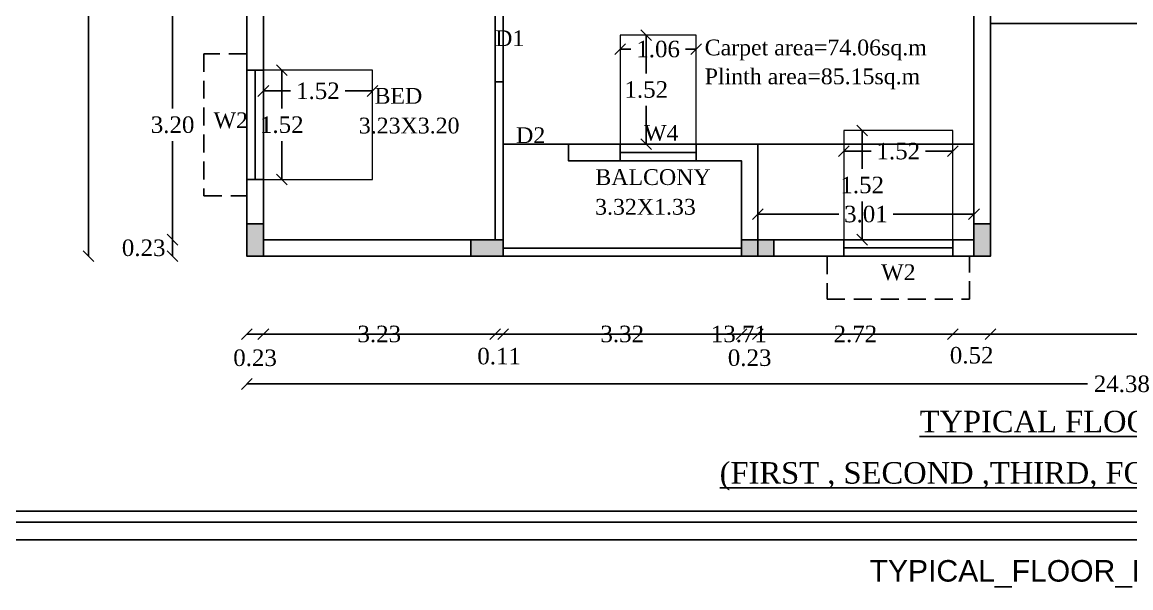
# Model space of a CAD drawing. Header units: metres. Extents: x 9178 to 9474, y -3543 to -3474.
# Drawn here: x 9252.19 to 9267.63, y -3542.26 to -3534.38 of the extents above; entities that cross this region are included whole.
import ezdxf

# ---------------------------------------------------------------- set-up
doc = ezdxf.new("R2010")
doc.units = ezdxf.units.M
doc.header["$MEASUREMENT"] = 0
doc.linetypes.add('HIDDEN', pattern=[0.375, 0.25, -0.125])
for name, color, linetype in [('BLK_1_FLR_1_BLT_UP_AREA', 1, 'Continuous'), ('BLK_1_FLR_1_CARPET_AREA', 10, 'Continuous'), ('BLK_1_FLR_1_REGULAR_ROOM_7', 1, 'Continuous'), ('BLK_1_FLR_1_REGULAR_ROOM_8', 1, 'Continuous'), ('BLK_1_FLR_1_ROOF_AREA', 7, 'Continuous'), ('BLK_1_FLR_1_UNITFA_3', 7, 'Continuous'), ('BLK_1_LVL_1_BLDG_FOOT_PRINT', 7, 'Continuous'), ('FLOOR-GROUND', 7, 'Continuous'), ('FLOOR-STILT', 7, 'Continuous')]:
    doc.layers.add(name, color=color, linetype=linetype)
doc.layers.add('BLK_1_FLR_1_ROOM_1_LIGHT_VENTILATION_2', color=232, linetype='Continuous', lineweight=0)
doc.layers.add('BLK_1_FLR_1_ROOM_1_LIGHT_VENTILATION_4', color=232, linetype='Continuous', lineweight=0)
doc.styles.add('Isa-', font='times.ttf')
doc.styles.get("Standard").update_dxf_attribs({"font": 'arial.ttf'})
doc.styles.add('STYLE2', font='times.ttf')
doc.dimstyles.new('ISO-25', dxfattribs={"dimscale": 0, "dimtxt": 0.23, "dimasz": 0.15, "dimexe": 1.25, "dimexo": 0.625, "dimgap": 0.11, "dimtad": 0, "dimtih": 1, "dimtoh": 1, "dimzin": 1, "dimdsep": 46, "dimtxsty": 'STYLE2', "dimblk": 'OBLIQUE', "dimcen": 0, "dimse1": 1, "dimse2": 1, "dimclrd": 1, "dimclrt": 3, "dimadec": 0, "dimazin": 2, "dimtfac": 1, "dimtix": 1, "dimtofl": 0, "dimtmove": 0, "dimatfit": 3, "dimfxl": 0, "dimtolj": 1, "dimarcsym": 0})

# ---------------------------------------------------------------- blocks, each defined once
blk = doc.blocks.new('_Oblique')
at = {"color": 0, "linetype": 'ByBlock', "lineweight": -2}
blk.add_line((-0.5, -0.5), (0.5, 0.5), dxfattribs=at)
blk = doc.blocks.new('*D241')
at = {"color": 1, "lineweight": -2}
for p, q in [((9262.439, -3537.057), (9263.565, -3537.057)), ((9265.449, -3537.057), (9264.324, -3537.057))]:
    blk.add_line(p, q, dxfattribs=at)
at = {"layer": 'Defpoints', "color": 0}
for p in [(9265.449, -3536.082), (9262.439, -3537.057), (9265.449, -3537.057)]:
    blk.add_point(p, dxfattribs=at)
at = {"color": 1, "lineweight": -2, "xscale": 0.15, "yscale": 0.15, "zscale": 0.15, "rotation": 180}
blk.add_blockref('_Oblique', (9262.439, -3537.057), dxfattribs=at)
at = {"color": 1, "lineweight": -2, "xscale": 0.15, "yscale": 0.15, "zscale": 0.15}
blk.add_blockref('_Oblique', (9265.449, -3537.057), dxfattribs=at)
at = {"color": 3, "insert": (9263.944, -3537.057), "char_height": 0.23, "attachment_point": 5, "style": 'STYLE2'}
blk.add_mtext('\\A1;3.01', dxfattribs=at)
blk = doc.blocks.new('*D274')
at = {"color": 1, "lineweight": -2}
for p, q in [((9254.285, -3534.212), (9254.285, -3535.585)), ((9254.285, -3537.412), (9254.285, -3536.039))]:
    blk.add_line(p, q, dxfattribs=at)
at = {"layer": 'Defpoints', "color": 0}
for p in [(9255.549, -3534.212), (9254.285, -3537.412), (9255.549, -3537.412)]:
    blk.add_point(p, dxfattribs=at)
at = {"color": 1, "lineweight": -2, "xscale": 0.15, "yscale": 0.15, "zscale": 0.15}
for p, rotation in [((9254.285, -3534.212), 90), ((9254.285, -3537.412), 270)]:
    blk.add_blockref('_Oblique', p, dxfattribs=dict(at, rotation=rotation))
at = {"color": 3, "insert": (9254.285, -3535.812), "char_height": 0.23, "attachment_point": 5, "style": 'STYLE2'}
blk.add_mtext('\\A1;3.20', dxfattribs=at)
blk = doc.blocks.new('*D275')
at = {"color": 1, "lineweight": -2}
blk.add_line((9254.285, -3537.412), (9254.285, -3537.642), dxfattribs=at)
at = {"layer": 'Defpoints', "color": 0}
for p in [(9255.549, -3537.412), (9254.285, -3537.642), (9255.549, -3537.642)]:
    blk.add_point(p, dxfattribs=at)
at = {"color": 1, "lineweight": -2, "xscale": 0.15, "yscale": 0.15, "zscale": 0.15}
for p, rotation in [((9254.285, -3537.412), 90), ((9254.285, -3537.642), 270)]:
    blk.add_blockref('_Oblique', p, dxfattribs=dict(at, rotation=rotation))
at = {"color": 3, "insert": (9253.882, -3537.527), "char_height": 0.23, "attachment_point": 5, "style": 'STYLE2'}
blk.add_mtext('\\A1;0.23', dxfattribs=at)
blk = doc.blocks.new('*D276')
at = {"color": 1, "lineweight": -2}
for p, q in [((9253.112, -3504.122), (9253.112, -3520.655)), ((9253.112, -3537.642), (9253.112, -3521.109))]:
    blk.add_line(p, q, dxfattribs=at)
at = {"layer": 'Defpoints', "color": 0}
for p in [(9255.319, -3504.122), (9253.112, -3537.642), (9255.319, -3537.642)]:
    blk.add_point(p, dxfattribs=at)
at = {"color": 1, "lineweight": -2, "xscale": 0.15, "yscale": 0.15, "zscale": 0.15}
for p, rotation in [((9253.112, -3504.122), 90), ((9253.112, -3537.642), 270)]:
    blk.add_blockref('_Oblique', p, dxfattribs=dict(at, rotation=rotation))
at = {"color": 3, "insert": (9253.112, -3520.882), "char_height": 0.23, "attachment_point": 5, "style": 'STYLE2'}
blk.add_mtext('\\A1;33.52', dxfattribs=at)
blk = doc.blocks.new('*D235')
at = {"color": 1, "lineweight": -2}
blk.add_line((9255.319, -3538.727), (9255.549, -3538.727), dxfattribs=at)
at = {"layer": 'Defpoints', "color": 0}
for p in [(9255.549, -3537.412), (9255.319, -3537.642), (9255.549, -3538.727)]:
    blk.add_point(p, dxfattribs=at)
at = {"color": 1, "lineweight": -2, "xscale": 0.15, "yscale": 0.15, "zscale": 0.15, "rotation": 180}
blk.add_blockref('_Oblique', (9255.319, -3538.727), dxfattribs=at)
at = {"color": 1, "lineweight": -2, "xscale": 0.15, "yscale": 0.15, "zscale": 0.15}
blk.add_blockref('_Oblique', (9255.549, -3538.727), dxfattribs=at)
at = {"color": 3, "insert": (9255.434, -3539.059), "char_height": 0.23, "attachment_point": 5, "style": 'STYLE2'}
blk.add_mtext('\\A1;0.23', dxfattribs=at)
blk = doc.blocks.new('*D277')
at = {"color": 1, "lineweight": -2}
for p, q in [((9255.549, -3538.727), (9256.778, -3538.727)), ((9258.779, -3538.727), (9257.55, -3538.727))]:
    blk.add_line(p, q, dxfattribs=at)
at = {"layer": 'Defpoints', "color": 0}
for p in [(9258.779, -3537.345), (9255.549, -3537.412), (9258.779, -3538.727)]:
    blk.add_point(p, dxfattribs=at)
at = {"color": 1, "lineweight": -2, "xscale": 0.15, "yscale": 0.15, "zscale": 0.15, "rotation": 180}
blk.add_blockref('_Oblique', (9255.549, -3538.727), dxfattribs=at)
at = {"color": 1, "lineweight": -2, "xscale": 0.15, "yscale": 0.15, "zscale": 0.15}
blk.add_blockref('_Oblique', (9258.779, -3538.727), dxfattribs=at)
at = {"color": 3, "insert": (9257.164, -3538.727), "char_height": 0.23, "attachment_point": 5, "style": 'STYLE2'}
blk.add_mtext('\\A1;3.23', dxfattribs=at)
blk = doc.blocks.new('*D278')
at = {"color": 1, "lineweight": -2}
for p, q in [((9258.779, -3538.727), (9258.629, -3538.727)), ((9258.889, -3538.727), (9259.039, -3538.727))]:
    blk.add_line(p, q, dxfattribs=at)
at = {"layer": 'Defpoints', "color": 0}
for p in [(9258.779, -3537.345), (9258.889, -3537.341), (9258.889, -3538.727)]:
    blk.add_point(p, dxfattribs=at)
at = {"color": 1, "lineweight": -2, "xscale": 0.15, "yscale": 0.15, "zscale": 0.15}
blk.add_blockref('_Oblique', (9258.779, -3538.727), dxfattribs=at)
at = {"color": 1, "lineweight": -2, "xscale": 0.15, "yscale": 0.15, "zscale": 0.15, "rotation": 180}
blk.add_blockref('_Oblique', (9258.889, -3538.727), dxfattribs=at)
at = {"color": 3, "insert": (9258.834, -3539.036), "char_height": 0.23, "attachment_point": 5, "style": 'STYLE2'}
blk.add_mtext('\\A1;0.11', dxfattribs=at)
blk = doc.blocks.new('*D279')
at = {"color": 1, "lineweight": -2}
for p, q in [((9258.889, -3538.727), (9260.156, -3538.727)), ((9262.209, -3538.727), (9260.942, -3538.727))]:
    blk.add_line(p, q, dxfattribs=at)
at = {"layer": 'Defpoints', "color": 0}
for p in [(9258.889, -3537.341), (9262.209, -3537.412), (9262.209, -3538.727)]:
    blk.add_point(p, dxfattribs=at)
at = {"color": 1, "lineweight": -2, "xscale": 0.15, "yscale": 0.15, "zscale": 0.15, "rotation": 180}
blk.add_blockref('_Oblique', (9258.889, -3538.727), dxfattribs=at)
at = {"color": 1, "lineweight": -2, "xscale": 0.15, "yscale": 0.15, "zscale": 0.15}
blk.add_blockref('_Oblique', (9262.209, -3538.727), dxfattribs=at)
at = {"color": 3, "insert": (9260.549, -3538.727), "char_height": 0.23, "attachment_point": 5, "style": 'STYLE2'}
blk.add_mtext('\\A1;3.32', dxfattribs=at)
blk = doc.blocks.new('*D280')
at = {"color": 1, "lineweight": -2}
blk.add_line((9262.209, -3538.727), (9262.439, -3538.727), dxfattribs=at)
at = {"layer": 'Defpoints', "color": 0}
for p in [(9262.209, -3537.412), (9262.439, -3537.412), (9262.439, -3538.727)]:
    blk.add_point(p, dxfattribs=at)
at = {"color": 1, "lineweight": -2, "xscale": 0.15, "yscale": 0.15, "zscale": 0.15, "rotation": 180}
blk.add_blockref('_Oblique', (9262.209, -3538.727), dxfattribs=at)
at = {"color": 1, "lineweight": -2, "xscale": 0.15, "yscale": 0.15, "zscale": 0.15}
blk.add_blockref('_Oblique', (9262.439, -3538.727), dxfattribs=at)
at = {"color": 3, "insert": (9262.324, -3539.058), "char_height": 0.23, "attachment_point": 5, "style": 'STYLE2'}
blk.add_mtext('\\A1;0.23', dxfattribs=at)
blk = doc.blocks.new('*D281')
at = {"color": 1, "lineweight": -2}
for p, q in [((9262.439, -3538.727), (9263.401, -3538.727)), ((9265.155, -3538.727), (9264.194, -3538.727))]:
    blk.add_line(p, q, dxfattribs=at)
at = {"layer": 'Defpoints', "color": 0}
for p in [(9262.439, -3537.412), (9265.155, -3537.412), (9265.155, -3538.727)]:
    blk.add_point(p, dxfattribs=at)
at = {"color": 1, "lineweight": -2, "xscale": 0.15, "yscale": 0.15, "zscale": 0.15, "rotation": 180}
blk.add_blockref('_Oblique', (9262.439, -3538.727), dxfattribs=at)
at = {"color": 1, "lineweight": -2, "xscale": 0.15, "yscale": 0.15, "zscale": 0.15}
blk.add_blockref('_Oblique', (9265.155, -3538.727), dxfattribs=at)
at = {"color": 3, "insert": (9263.797, -3538.727), "char_height": 0.23, "attachment_point": 5, "style": 'STYLE2'}
blk.add_mtext('\\A1;2.72', dxfattribs=at)
blk = doc.blocks.new('*D282')
at = {"color": 1, "lineweight": -2}
blk.add_line((9265.155, -3538.727), (9265.679, -3538.727), dxfattribs=at)
at = {"layer": 'Defpoints', "color": 0}
for p in [(9265.155, -3537.412), (9265.679, -3537.412), (9265.679, -3538.727)]:
    blk.add_point(p, dxfattribs=at)
at = {"color": 1, "lineweight": -2, "xscale": 0.15, "yscale": 0.15, "zscale": 0.15, "rotation": 180}
blk.add_blockref('_Oblique', (9265.155, -3538.727), dxfattribs=at)
at = {"color": 1, "lineweight": -2, "xscale": 0.15, "yscale": 0.15, "zscale": 0.15}
blk.add_blockref('_Oblique', (9265.679, -3538.727), dxfattribs=at)
at = {"color": 3, "insert": (9265.417, -3539.024), "char_height": 0.23, "attachment_point": 5, "style": 'STYLE2'}
blk.add_mtext('\\A1;0.52', dxfattribs=at)
blk = doc.blocks.new('*D236')
at = {"color": 1, "lineweight": -2}
for p, q in [((9255.319, -3538.727), (9261.723, -3538.727)), ((9269.029, -3538.727), (9262.626, -3538.727))]:
    blk.add_line(p, q, dxfattribs=at)
at = {"layer": 'Defpoints', "color": 0}
for p in [(9269.029, -3537.192), (9255.319, -3537.412), (9269.029, -3538.727)]:
    blk.add_point(p, dxfattribs=at)
at = {"color": 1, "lineweight": -2, "xscale": 0.15, "yscale": 0.15, "zscale": 0.15, "rotation": 180}
blk.add_blockref('_Oblique', (9255.319, -3538.727), dxfattribs=at)
at = {"color": 1, "lineweight": -2, "xscale": 0.15, "yscale": 0.15, "zscale": 0.15}
blk.add_blockref('_Oblique', (9269.029, -3538.727), dxfattribs=at)
at = {"color": 3, "insert": (9262.174, -3538.727), "char_height": 0.23, "attachment_point": 5, "style": 'STYLE2'}
blk.add_mtext('\\A1;13.71', dxfattribs=at)
blk = doc.blocks.new('*D291')
at = {"color": 1, "lineweight": -2}
for p, q in [((9255.319, -3539.422), (9267.031, -3539.422)), ((9279.699, -3539.422), (9267.988, -3539.422))]:
    blk.add_line(p, q, dxfattribs=at)
at = {"layer": 'Defpoints', "color": 0}
for p in [(9255.319, -3537.642), (9279.699, -3537.642), (9255.319, -3539.422)]:
    blk.add_point(p, dxfattribs=at)
at = {"color": 1, "lineweight": -2, "xscale": 0.15, "yscale": 0.15, "zscale": 0.15, "rotation": 180}
blk.add_blockref('_Oblique', (9255.319, -3539.422), dxfattribs=at)
at = {"color": 1, "lineweight": -2, "xscale": 0.15, "yscale": 0.15, "zscale": 0.15}
blk.add_blockref('_Oblique', (9279.699, -3539.422), dxfattribs=at)
at = {"color": 3, "insert": (9267.509, -3539.422), "char_height": 0.23, "attachment_point": 5, "style": 'STYLE2'}
blk.add_mtext('\\A1;24.38', dxfattribs=at)
blk = doc.blocks.new('*D331')
at = {"layer": 'BLK_1_FLR_1_ROOM_1_LIGHT_VENTILATION_2', "color": 232, "lineweight": -2}
for p, q in [((9255.549, -3535.34), (9255.929, -3535.34)), ((9257.069, -3535.34), (9256.689, -3535.34))]:
    blk.add_line(p, q, dxfattribs=at)
at = {"layer": 'Defpoints', "color": 0}
for p in [(9255.549, -3535.052), (9257.069, -3535.052), (9255.549, -3535.34)]:
    blk.add_point(p, dxfattribs=at)
at = {"layer": 'BLK_1_FLR_1_ROOM_1_LIGHT_VENTILATION_2', "color": 232, "lineweight": -2, "xscale": 0.15, "yscale": 0.15, "zscale": 0.15, "rotation": 180}
blk.add_blockref('_Oblique', (9255.549, -3535.34), dxfattribs=at)
at = {"layer": 'BLK_1_FLR_1_ROOM_1_LIGHT_VENTILATION_2', "color": 232, "lineweight": -2, "xscale": 0.15, "yscale": 0.15, "zscale": 0.15}
blk.add_blockref('_Oblique', (9257.069, -3535.34), dxfattribs=at)
at = {"layer": 'BLK_1_FLR_1_ROOM_1_LIGHT_VENTILATION_2', "color": 232, "insert": (9256.309, -3535.34), "char_height": 0.23, "attachment_point": 5, "style": 'STYLE2'}
blk.add_mtext('\\A1;1.52', dxfattribs=at)
blk = doc.blocks.new('*D332')
at = {"layer": 'BLK_1_FLR_1_ROOM_1_LIGHT_VENTILATION_2', "color": 232, "lineweight": -2}
for p, q in [((9255.806, -3535.052), (9255.806, -3535.585)), ((9255.806, -3536.572), (9255.806, -3536.039))]:
    blk.add_line(p, q, dxfattribs=at)
at = {"layer": 'Defpoints', "color": 0}
for p in [(9255.549, -3535.052), (9255.806, -3535.052), (9255.549, -3536.572)]:
    blk.add_point(p, dxfattribs=at)
at = {"layer": 'BLK_1_FLR_1_ROOM_1_LIGHT_VENTILATION_2', "color": 232, "lineweight": -2, "xscale": 0.15, "yscale": 0.15, "zscale": 0.15}
for p, rotation in [((9255.806, -3535.052), 90), ((9255.806, -3536.572), 270)]:
    blk.add_blockref('_Oblique', p, dxfattribs=dict(at, rotation=rotation))
at = {"layer": 'BLK_1_FLR_1_ROOM_1_LIGHT_VENTILATION_2', "color": 232, "insert": (9255.806, -3535.812), "char_height": 0.23, "attachment_point": 5, "style": 'STYLE2'}
blk.add_mtext('\\A1;1.52', dxfattribs=at)
blk = doc.blocks.new('*D333')
at = {"layer": 'BLK_1_FLR_1_ROOM_1_LIGHT_VENTILATION_2', "color": 232, "lineweight": -2}
for p, q in [((9263.635, -3536.18), (9264.015, -3536.18)), ((9265.155, -3536.18), (9264.776, -3536.18))]:
    blk.add_line(p, q, dxfattribs=at)
at = {"layer": 'Defpoints', "color": 0}
for p in [(9263.635, -3535.892), (9265.155, -3535.892), (9263.635, -3536.18)]:
    blk.add_point(p, dxfattribs=at)
at = {"layer": 'BLK_1_FLR_1_ROOM_1_LIGHT_VENTILATION_2', "color": 232, "lineweight": -2, "xscale": 0.15, "yscale": 0.15, "zscale": 0.15, "rotation": 180}
blk.add_blockref('_Oblique', (9263.635, -3536.18), dxfattribs=at)
at = {"layer": 'BLK_1_FLR_1_ROOM_1_LIGHT_VENTILATION_2', "color": 232, "lineweight": -2, "xscale": 0.15, "yscale": 0.15, "zscale": 0.15}
blk.add_blockref('_Oblique', (9265.155, -3536.18), dxfattribs=at)
at = {"layer": 'BLK_1_FLR_1_ROOM_1_LIGHT_VENTILATION_2', "color": 232, "insert": (9264.395, -3536.18), "char_height": 0.23, "attachment_point": 5, "style": 'STYLE2'}
blk.add_mtext('\\A1;1.52', dxfattribs=at)
blk = doc.blocks.new('*D334')
at = {"layer": 'BLK_1_FLR_1_ROOM_1_LIGHT_VENTILATION_2', "color": 232, "lineweight": -2}
for p, q in [((9263.892, -3535.892), (9263.892, -3536.425)), ((9263.892, -3537.412), (9263.892, -3536.879))]:
    blk.add_line(p, q, dxfattribs=at)
at = {"layer": 'Defpoints', "color": 0}
for p in [(9263.635, -3535.892), (9263.892, -3535.892), (9263.635, -3537.412)]:
    blk.add_point(p, dxfattribs=at)
at = {"layer": 'BLK_1_FLR_1_ROOM_1_LIGHT_VENTILATION_2', "color": 232, "lineweight": -2, "xscale": 0.15, "yscale": 0.15, "zscale": 0.15}
for p, rotation in [((9263.892, -3535.892), 90), ((9263.892, -3537.412), 270)]:
    blk.add_blockref('_Oblique', p, dxfattribs=dict(at, rotation=rotation))
at = {"layer": 'BLK_1_FLR_1_ROOM_1_LIGHT_VENTILATION_2', "color": 232, "insert": (9263.892, -3536.652), "char_height": 0.23, "attachment_point": 5, "style": 'STYLE2'}
blk.add_mtext('\\A1;1.52', dxfattribs=at)
blk = doc.blocks.new('*D335')
at = {"layer": 'BLK_1_FLR_1_ROOM_1_LIGHT_VENTILATION_4', "color": 232, "lineweight": -2}
for p, q in [((9260.519, -3534.758), (9260.669, -3534.758)), ((9261.579, -3534.758), (9261.43, -3534.758))]:
    blk.add_line(p, q, dxfattribs=at)
at = {"layer": 'Defpoints', "color": 0}
for p in [(9260.519, -3534.562), (9261.579, -3534.562), (9260.519, -3534.758)]:
    blk.add_point(p, dxfattribs=at)
at = {"layer": 'BLK_1_FLR_1_ROOM_1_LIGHT_VENTILATION_4', "color": 232, "lineweight": -2, "xscale": 0.15, "yscale": 0.15, "zscale": 0.15, "rotation": 180}
blk.add_blockref('_Oblique', (9260.519, -3534.758), dxfattribs=at)
at = {"layer": 'BLK_1_FLR_1_ROOM_1_LIGHT_VENTILATION_4', "color": 232, "lineweight": -2, "xscale": 0.15, "yscale": 0.15, "zscale": 0.15}
blk.add_blockref('_Oblique', (9261.579, -3534.758), dxfattribs=at)
at = {"layer": 'BLK_1_FLR_1_ROOM_1_LIGHT_VENTILATION_4', "color": 232, "insert": (9261.049, -3534.758), "char_height": 0.23, "attachment_point": 5, "style": 'STYLE2'}
blk.add_mtext('\\A1;1.06', dxfattribs=at)
blk = doc.blocks.new('*D336')
at = {"layer": 'BLK_1_FLR_1_ROOM_1_LIGHT_VENTILATION_4', "color": 232, "lineweight": -2}
for p, q in [((9260.884, -3534.562), (9260.884, -3535.095)), ((9260.884, -3536.082), (9260.884, -3535.549))]:
    blk.add_line(p, q, dxfattribs=at)
at = {"layer": 'Defpoints', "color": 0}
for p in [(9260.519, -3534.562), (9260.884, -3534.562), (9260.519, -3536.082)]:
    blk.add_point(p, dxfattribs=at)
at = {"layer": 'BLK_1_FLR_1_ROOM_1_LIGHT_VENTILATION_4', "color": 232, "lineweight": -2, "xscale": 0.15, "yscale": 0.15, "zscale": 0.15}
for p, rotation in [((9260.884, -3534.562), 90), ((9260.884, -3536.082), 270)]:
    blk.add_blockref('_Oblique', p, dxfattribs=dict(at, rotation=rotation))
at = {"layer": 'BLK_1_FLR_1_ROOM_1_LIGHT_VENTILATION_4', "color": 232, "insert": (9260.884, -3535.322), "char_height": 0.23, "attachment_point": 5, "style": 'STYLE2'}
blk.add_mtext('\\A1;1.52', dxfattribs=at)

msp = doc.modelspace()

# ---------------------------------------------------------------- hatches: boundary and pattern name
h = msp.add_hatch(color=5)
h.dxf.hatch_style = 1
h.paths.add_polyline_path([(9255.31923, -3537.64186), (9255.54923, -3537.64186), (9255.54923, -3537.19186), (9255.31923, -3537.19186)])
h = msp.add_hatch(color=5)
h.dxf.hatch_style = 1
h.paths.add_polyline_path([(9265.44923, -3537.64186), (9265.67923, -3537.64186), (9265.67923, -3537.19186), (9265.44923, -3537.19186)])
h = msp.add_hatch(color=5)
h.dxf.hatch_style = 1
h.paths.add_polyline_path([(9258.43923, -3537.41186), (9258.43923, -3537.64186), (9258.88923, -3537.64186), (9258.88923, -3537.41186)])
h = msp.add_hatch(color=5)
h.dxf.hatch_style = 1
h.paths.add_polyline_path([(9262.20923, -3537.41186), (9262.20923, -3537.64186), (9262.65923, -3537.64186), (9262.65923, -3537.41186)])

# ---------------------------------------------------------------- linework, layer by layer
at = {"color": 4}
for p, q in [((9255.31923, -3537.64186), (9255.31923, -3504.12186)), ((9255.54923, -3537.41186), (9255.54923, -3534.21186)), ((9265.44923, -3534.17186), (9265.44923, -3537.41186)), ((9265.67923, -3534.40186), (9269.02923, -3534.40186)), ((9265.67923, -3534.40186), (9265.67923, -3537.64186)), ((9258.88923, -3535.21186), (9258.77923, -3535.21186)), ((9258.77923, -3535.21186), (9258.77923, -3537.41186)), ((9258.88923, -3535.21186), (9258.88923, -3537.64186)), ((9259.79923, -3536.08186), (9262.43923, -3536.08186)), ((9259.79923, -3536.08186), (9259.79923, -3536.31186)), ((9262.43923, -3536.08186), (9262.43923, -3537.64186)), ((9259.79923, -3536.31186), (9262.20923, -3536.31186)), ((9262.20923, -3536.31186), (9262.20923, -3537.64186)), ((9255.54923, -3537.41186), (9258.88923, -3537.41186)), ((9258.88923, -3537.53186), (9262.20923, -3537.53186)), ((9262.43923, -3537.41186), (9265.44923, -3537.41186)), ((9255.31923, -3537.64186), (9265.67923, -3537.64186))]:
    msp.add_line(p, q, dxfattribs=at)
at = {"color": 2}
for p, q in [((9255.43423, -3535.05186), (9255.43423, -3536.57186)), ((9261.57923, -3536.19686), (9260.51923, -3536.19686)), ((9265.1553, -3537.52686), (9263.6353, -3537.52686))]:
    msp.add_line(p, q, dxfattribs=at)
at = {"color": 4}
for points in [[(9221.84667, -3474.36744), (9328.0963, -3474.36744), (9328.0963, -3541.59487), (9221.84667, -3541.59487)], [(9222.09667, -3474.61744), (9327.8463, -3474.61744), (9327.8463, -3541.34487), (9222.09667, -3541.34487)], [(9222.24667, -3474.76744), (9327.6963, -3474.76744), (9327.6963, -3541.19487), (9222.24667, -3541.19487)]]:
    msp.add_lwpolyline(points, close=True, dxfattribs=at)
at = {"color": 3}
msp.add_lwpolyline([(9255.31923, -3504.12186), (9274.30923, -3504.12186), (9274.30923, -3505.54186), (9275.50923, -3505.54186), (9275.50923, -3504.12186), (9279.69923, -3504.12186), (9279.69923, -3517.55186), (9271.84923, -3517.55186), (9271.84923, -3519.99186), (9273.21923, -3519.99186), (9273.21923, -3521.31186), (9273.89423, -3521.31186), (9273.89423, -3519.99186), (9279.69923, -3519.99186), (9279.69923, -3537.64186), (9269.02923, -3537.64186), (9269.02923, -3534.40186), (9265.67923, -3534.40186), (9265.67923, -3537.64186), (9255.31923, -3537.64186), (9255.31923, -3504.12186)], dxfattribs=at)
at = {"color": 2, "linetype": 'HIDDEN'}
for points in [[(9255.31923, -3534.82186), (9254.71923, -3534.82186), (9254.71923, -3536.80186), (9255.31923, -3536.80186)], [(9263.4053, -3537.64186), (9263.40248, -3538.24186), (9265.3853, -3538.24186), (9265.3853, -3537.64186)]]:
    msp.add_lwpolyline(points, dxfattribs=at)
at = {"color": 2}
for points in [[(9255.31923, -3536.57186), (9255.54923, -3536.57186), (9255.54923, -3535.05186), (9255.31923, -3535.05186)], [(9260.51923, -3536.08186), (9260.51923, -3536.31186), (9261.57923, -3536.31186), (9261.57923, -3536.08186)], [(9263.6353, -3537.41186), (9263.6353, -3537.64186), (9265.1553, -3537.64186), (9265.1553, -3537.41186)]]:
    msp.add_lwpolyline(points, close=True, dxfattribs=at)
at = {"color": 5}
for points in [[(9255.31923, -3537.64186), (9255.54923, -3537.64186), (9255.54923, -3537.19186), (9255.31923, -3537.19186)], [(9265.44923, -3537.64186), (9265.67923, -3537.64186), (9265.67923, -3537.19186), (9265.44923, -3537.19186)], [(9258.43923, -3537.41186), (9258.43923, -3537.64186), (9258.88923, -3537.64186), (9258.88923, -3537.41186)], [(9262.20923, -3537.41186), (9262.20923, -3537.64186), (9262.65923, -3537.64186), (9262.65923, -3537.41186)]]:
    msp.add_lwpolyline(points, close=True, dxfattribs=at)
at = {"layer": 'BLK_1_FLR_1_BLT_UP_AREA', "color": 3}
msp.add_lwpolyline([(9255.31923, -3504.12186), (9274.30923, -3504.12186), (9274.30923, -3505.54186), (9275.50923, -3505.54186), (9275.50923, -3504.12186), (9279.69923, -3504.12186), (9279.69923, -3517.55186), (9271.84923, -3517.55186), (9271.84923, -3519.99186), (9273.21923, -3519.99186), (9273.21923, -3521.31186), (9273.89423, -3521.31186), (9273.89423, -3519.99186), (9279.69923, -3519.99186), (9279.69923, -3537.64186), (9269.02923, -3537.64186), (9269.02923, -3534.40186), (9265.67923, -3534.40186), (9265.67923, -3537.64186), (9255.31923, -3537.64186), (9255.31923, -3504.12186)], dxfattribs=at)
at = {"layer": 'BLK_1_FLR_1_CARPET_AREA', "color": 3}
msp.add_lwpolyline([(9265.44923, -3532.77186), (9265.44923, -3537.41186), (9262.43923, -3537.41186), (9262.43923, -3536.08186), (9259.79923, -3536.08186), (9259.79923, -3536.31186), (9262.20923, -3536.31186), (9262.20923, -3537.53186), (9258.88923, -3537.53186), (9258.88923, -3535.21186), (9258.77923, -3535.21186), (9258.77923, -3537.41186), (9255.54923, -3537.41686), (9255.54923, -3534.21186)], dxfattribs=at)
at = {"layer": 'BLK_1_FLR_1_REGULAR_ROOM_7', "color": 1}
msp.add_lwpolyline([(9258.88923, -3536.08186), (9265.44923, -3536.08186), (9265.44923, -3532.77186), (9258.88923, -3532.77686)], close=True, dxfattribs=at)
at = {"layer": 'BLK_1_FLR_1_REGULAR_ROOM_8', "color": 1}
msp.add_lwpolyline([(9258.77923, -3537.41186), (9255.54923, -3537.41186), (9255.54923, -3534.21186), (9258.77923, -3534.21186)], close=True, dxfattribs=at)
at = {"layer": 'BLK_1_FLR_1_ROOF_AREA', "color": 54}
msp.add_lwpolyline([(9255.31923, -3504.12186), (9274.30923, -3504.12186), (9274.30923, -3505.54186), (9275.50923, -3505.54186), (9275.50923, -3504.12186), (9279.69923, -3504.12186), (9279.69923, -3517.55186), (9271.84923, -3517.55186), (9271.84923, -3519.99186), (9273.21923, -3519.99186), (9273.21923, -3521.31186), (9273.89423, -3521.31186), (9273.89423, -3519.99186), (9279.69923, -3519.99186), (9279.69923, -3537.64186), (9269.02923, -3537.64186), (9269.02923, -3534.40186), (9265.67923, -3534.40186), (9265.67923, -3537.64186), (9255.31923, -3537.64186), (9255.31923, -3504.12186)], dxfattribs=at)
at = {"layer": 'BLK_1_FLR_1_ROOM_1_LIGHT_VENTILATION_2', "color": 232}
for points in [[(9255.54923, -3536.57186), (9257.06923, -3536.57186), (9257.06923, -3535.05186), (9255.54923, -3535.05186)], [(9263.6353, -3537.41186), (9265.1553, -3537.41186), (9265.1553, -3535.89186), (9263.6353, -3535.89186)]]:
    msp.add_lwpolyline(points, close=True, dxfattribs=at)
at = {"layer": 'BLK_1_FLR_1_ROOM_1_LIGHT_VENTILATION_4', "color": 232}
msp.add_lwpolyline([(9260.51923, -3536.08186), (9261.57923, -3536.08186), (9261.57923, -3534.56186), (9260.51923, -3534.56186)], close=True, dxfattribs=at)
at = {"layer": 'BLK_1_FLR_1_UNITFA_3', "color": 234}
msp.add_lwpolyline([(9255.31923, -3529.50186), (9255.31923, -3537.64186), (9265.67923, -3537.64186), (9265.67923, -3529.38186), (9258.88923, -3529.38186), (9258.88923, -3529.50186)], close=True, dxfattribs=at)
at = {"layer": 'BLK_1_LVL_1_BLDG_FOOT_PRINT', "color": 1}
msp.add_lwpolyline([(9255.31923, -3504.12186), (9274.30923, -3504.12186), (9274.30923, -3505.54186), (9275.50923, -3505.54186), (9275.50923, -3504.12186), (9279.69923, -3504.12186), (9279.69923, -3517.55186), (9271.84923, -3517.55186), (9271.84923, -3519.99186), (9273.21923, -3519.99186), (9273.21923, -3521.31186), (9273.89423, -3521.31186), (9273.89423, -3519.99186), (9279.69923, -3519.99186), (9279.69923, -3537.64186), (9269.02923, -3537.64186), (9269.02923, -3534.40186), (9265.67923, -3534.40186), (9265.67923, -3537.64186), (9255.31923, -3537.64186), (9255.31923, -3504.12186)], dxfattribs=at)
at = {"layer": 'FLOOR-STILT', "color": 64}
msp.add_lwpolyline([(9221.84667, -3541.59487), (9328.0963, -3541.59487), (9328.0963, -3474.36744), (9221.84667, -3474.36744)], close=True, dxfattribs=at)

# ---------------------------------------------------------------- texts
at = {"color": 102, "style": 'Isa-'}
for s, p in [('Carpet area=74.06sq.m ', (9261.69788, -3534.84414)), ('Plinth area=85.15sq.m ', (9261.69788, -3535.24656))]:
    msp.add_text(s, height=0.22, dxfattribs=at).set_placement(p)
at = {"color": 2, "style": 'Isa-'}
for s, p in [('W2', (9254.8556, -3535.85828)), ('W4', (9260.85334, -3536.03406)), ('W2', (9264.15543, -3537.97541))]:
    msp.add_text(s, height=0.22, dxfattribs=at).set_placement(p)
at = {"style": 'Isa-'}
for s, p in [('3.23X3.20', (9256.8792, -3535.93198)), ('3.32X1.33', (9260.17105, -3537.06363))]:
    msp.add_text(s, height=0.22, dxfattribs=at).set_placement(p)
at = {"color": 3, "lineweight": 25, "style": 'Isa-'}
for s, p in [('%%UTYPICAL FLOOR PLAN', (9264.69227, -3540.09495)), ('%%U(FIRST , SECOND ,THIRD, FOURTH & FIFTH  FLOOR PLAN)', (9261.90689, -3540.81037))]:
    msp.add_text(s, height=0.3, dxfattribs=at).set_placement(p)
at = {"layer": 'BLK_1_FLR_1_BLT_UP_AREA', "color": 3, "insert": (9263.99496, -3541.87494), "char_height": 0.3, "attachment_point": 1}
msp.add_mtext_dynamic_manual_height_columns('TYPICAL_FLOOR_PLAN=1,2,3,4,5', width=10.5970681, gutter_width=0.9, heights=[0], dxfattribs=at)
at = {"layer": 'FLOOR-GROUND', "color": 2, "style": 'Isa-'}
for s, p in [('D1', (9258.77864, -3534.71537)), ('D2', (9259.0705, -3536.06664))]:
    msp.add_text(s, height=0.22, dxfattribs=at).set_placement(p)
at = {"layer": 'FLOOR-GROUND', "color": 6, "style": 'Isa-'}
for s, p in [('BED', (9257.09861, -3535.51809)), ('BALCONY', (9260.17489, -3536.64974))]:
    msp.add_text(s, height=0.22, dxfattribs=at).set_placement(p)

# ---------------------------------------------------------------- dimensions: what is measured, and where the dimension line sits
at = {"color": 3}
for base, p1, p2, override, picture, middle in [((9253.1116, -3537.64186), (9255.31923, -3504.12186), (9255.31923, -3537.64186), {"dimscale": 1, "dimfxl": 75, "dimarcsym": 2}, '*D276', (9253.1116, -3520.88186)), ((9254.28486, -3537.41186), (9255.54923, -3534.21186), (9255.54923, -3537.41186), {"dimscale": 1, "dimtmove": 1, "dimfxl": 75, "dimarcsym": 2}, '*D274', (9254.28486, -3535.81186))]:
    dim = msp.add_linear_dim(base=base, p1=p1, p2=p2, angle=90, dimstyle='ISO-25', override=override, dxfattribs=at)
    dim.commit()
    dim.dimension.update_dxf_attribs({"geometry": picture, "text_midpoint": middle})
at = {"color": 4}
dim = msp.add_linear_dim(base=(9265.44923, -3537.05736), p1=(9262.43923, -3537.05736), p2=(9265.44923, -3536.08186), dimstyle='ISO-25', override={"dimscale": 1}, dxfattribs=at)
dim.commit()
dim.dimension.update_dxf_attribs({"geometry": '*D241', "text_midpoint": (9263.94423, -3537.05736)})
at = {"color": 3}
for base, p1, p2, override, picture, middle in [((9269.02923, -3538.72672), (9255.31923, -3537.41186), (9269.02923, -3537.19186), {"dimscale": 1, "dimtmove": 1, "dimfxl": 75, "dimarcsym": 2}, '*D236', (9262.17423, -3538.72672)), ((9258.77923, -3538.72672), (9255.54923, -3537.41186), (9258.77923, -3537.3452), {"dimscale": 1, "dimtmove": 1, "dimfxl": 75, "dimarcsym": 2}, '*D277', (9257.16423, -3538.72672)), ((9262.20923, -3538.72672), (9258.88923, -3537.34081), (9262.20923, -3537.41186), {"dimscale": 1, "dimtmove": 1, "dimfxl": 75, "dimarcsym": 2}, '*D279', (9260.54923, -3538.72672)), ((9265.1553, -3538.72672), (9262.43923, -3537.41186), (9265.1553, -3537.41186), {"dimscale": 1, "dimtmove": 1, "dimfxl": 75, "dimarcsym": 2}, '*D281', (9263.79726, -3538.72672)), ((9255.31923, -3539.4219), (9279.69923, -3537.64186), (9255.31923, -3537.64186), {"dimscale": 1, "dimfxl": 75, "dimarcsym": 2}, '*D291', (9267.50923, -3539.4219))]:
    dim = msp.add_linear_dim(base=base, p1=p1, p2=p2, dimstyle='ISO-25', override=override, dxfattribs=at)
    dim.commit()
    dim.dimension.update_dxf_attribs({"geometry": picture, "text_midpoint": middle})
dim = msp.add_linear_dim(base=(9254.28486, -3537.64186), p1=(9255.54923, -3537.41186), p2=(9255.54923, -3537.64186), angle=90, dimstyle='ISO-25', override={"dimscale": 1, "dimtmove": 2, "dimfxl": 75, "dimarcsym": 2}, dxfattribs=at)
dim.commit()
dim.dimension.update_dxf_attribs({"geometry": '*D275', "text_midpoint": (9253.88225, -3537.52686), "dimtype": 160})
for base, p1, p2, override, picture, middle in [((9258.88923, -3538.72672), (9258.77923, -3537.3452), (9258.88923, -3537.34081), {"dimscale": 1, "dimtmove": 1, "dimfxl": 75, "dimarcsym": 2}, '*D278', (9258.83423, -3539.03637)), ((9255.54923, -3538.72672), (9255.31923, -3537.64186), (9255.54923, -3537.41186), {"dimscale": 1, "dimtmove": 2, "dimfxl": 75, "dimarcsym": 2}, '*D235', (9255.43423, -3539.05888)), ((9262.43923, -3538.72672), (9262.20923, -3537.41186), (9262.43923, -3537.41186), {"dimscale": 1, "dimtmove": 1, "dimfxl": 75, "dimarcsym": 2}, '*D280', (9262.32423, -3539.05794)), ((9265.67923, -3538.72672), (9265.1553, -3537.41186), (9265.67923, -3537.41186), {"dimscale": 1, "dimtmove": 1, "dimfxl": 75, "dimarcsym": 2}, '*D282', (9265.41726, -3539.0236))]:
    dim = msp.add_linear_dim(base=base, p1=p1, p2=p2, dimstyle='ISO-25', override=override, dxfattribs=at)
    dim.commit()
    dim.dimension.update_dxf_attribs({"geometry": picture, "text_midpoint": middle, "dimtype": 160})
at = {"layer": 'BLK_1_FLR_1_ROOM_1_LIGHT_VENTILATION_2', "color": 232}
for base, p1, p2, picture, middle in [((9255.54923, -3535.34023), (9257.06923, -3535.05186), (9255.54923, -3535.05186), '*D331', (9256.30923, -3535.34023)), ((9263.6353, -3536.18023), (9265.1553, -3535.89186), (9263.6353, -3535.89186), '*D333', (9264.3953, -3536.18023))]:
    dim = msp.add_linear_dim(base=base, p1=p1, p2=p2, dimstyle='ISO-25', override={"dimscale": 1, "dimclrd": 232, "dimclrt": 232}, dxfattribs=at)
    dim.commit()
    dim.dimension.update_dxf_attribs({"geometry": picture, "text_midpoint": middle})
for base, p1, p2, picture, middle in [((9255.80601, -3535.05186), (9255.54923, -3536.57186), (9255.54923, -3535.05186), '*D332', (9255.80601, -3535.81186)), ((9263.89208, -3535.89186), (9263.6353, -3537.41186), (9263.6353, -3535.89186), '*D334', (9263.89208, -3536.65186))]:
    dim = msp.add_linear_dim(base=base, p1=p1, p2=p2, angle=90, dimstyle='ISO-25', override={"dimscale": 1, "dimclrd": 232, "dimclrt": 232}, dxfattribs=at)
    dim.commit()
    dim.dimension.update_dxf_attribs({"geometry": picture, "text_midpoint": middle})
at = {"layer": 'BLK_1_FLR_1_ROOM_1_LIGHT_VENTILATION_4', "color": 232}
dim = msp.add_linear_dim(base=(9260.51923, -3534.7584), p1=(9261.57923, -3534.56186), p2=(9260.51923, -3534.56186), dimstyle='ISO-25', override={"dimscale": 1, "dimclrd": 232, "dimclrt": 232}, dxfattribs=at)
dim.commit()
dim.dimension.update_dxf_attribs({"geometry": '*D335', "text_midpoint": (9261.04923, -3534.7584)})
dim = msp.add_linear_dim(base=(9260.88381, -3534.56186), p1=(9260.51923, -3536.08186), p2=(9260.51923, -3534.56186), angle=90, dimstyle='ISO-25', override={"dimscale": 1, "dimclrd": 232, "dimclrt": 232}, dxfattribs=at)
dim.commit()
dim.dimension.update_dxf_attribs({"geometry": '*D336', "text_midpoint": (9260.88381, -3535.32186)})

doc.saveas('drawing.dxf')
